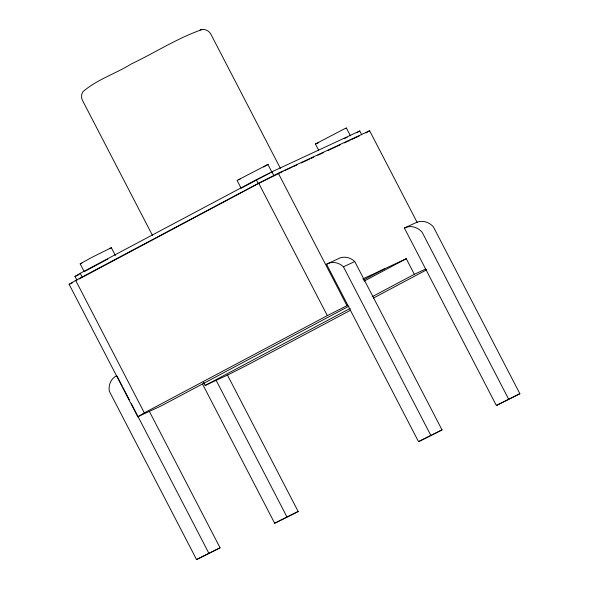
<?xml version="1.0" encoding="UTF-8"?>
<svg xmlns="http://www.w3.org/2000/svg" width="589" height="589" viewBox="0 0 589 589"><rect width="100%" height="100%" fill="white"/><g stroke="black" fill="none" stroke-linecap="round" stroke-linejoin="round"><path stroke-width="0.88" d="M84.698 271.507L84.22 271.647L80.17 263.828L91.913 257.349L111.336 247.697L115.385 255.516M111.336 247.697L109.679 248.727M84.22 271.647L107.772 259.101M261.619 177.282L241.122 188.266L237.072 180.448L267.899 164.419L271.949 172.238M268.179 164.375L263.622 167.004M318.664 150.261L315.424 144.003L345.169 128.468L346.413 128.041L350.462 135.86M345.456 128.638L346.413 128.041M76.968 280.29L74.98 276.455L80.214 273.325L256.296 179.77L271.904 171.826L359.776 130.979L361.764 134.815M348.968 306.147L161.695 405.652L137.767 416.776L69.127 284.34L75.672 280.43L258.696 183.186L278.288 173.21L369.627 130.751L417.218 222.561M79.213 278.95L258.284 183.606L283.014 171.421M356.794 132.761L359.776 130.979M365.99 132.93L369.627 130.751M137.767 416.776L144.32 412.86L327.337 315.616L347.804 305.235M363.45 280.033L384.529 268.834M364.12 281.122L406.277 258.726L414.354 274.305L425.648 269.048M203.573 382.32L205.186 385.434L350.308 308.334M372.196 296.701L414.354 274.305M350.742 310.123L248.705 364.341L229.106 374.317L205.186 385.434M373.419 298.078L426.863 269.681M116.791 375.627A15.785 14.202 65.1 0 0 109.289 391.177L196.564 559.55L220.072 547.814L149.356 411.387M418.521 441.662L442.03 429.918L354.755 261.545A15.785 14.202 65.1 0 0 337.85 258.961L326.542 264.218L418.521 441.662L442.03 429.918M220.072 547.814L196.564 559.55M202.52 384.043L274.673 523.246L298.181 511.502L227.464 375.083M496.365 405.475L519.873 393.732L433.379 226.861A16.227 14.592 65.1 0 0 415.701 222.782L404.393 228.039L496.365 405.475L519.873 393.732M298.181 511.502L274.673 523.246M262.348 176.914L265.278 175.434M266.044 175.051L267.583 174.292M344.16 138.746L347.105 137.296M238.685 179.822L240.202 179.093M268.348 173.91L269.865 173.188M317.044 143.392L318.782 142.567M284.671 170.648L292.129 167.18M293.786 166.415L297.106 164.868M301.251 162.947L309.542 159.089M311.198 158.323L313.687 157.167M317.824 155.238L323.633 152.544M327.778 150.615L340.206 144.835M344.351 142.906L350.153 140.211M351.817 139.438L359.275 135.971M74.98 276.455L79.117 274.533M69.127 284.34L72.447 282.801M326.542 264.218A15.785 14.202 65.1 0 1 343.446 266.802L354.755 261.545M362.78 278.943L406.277 258.726M81.878 263.136L80.17 263.828M316.661 143.569L315.424 144.003M280.423 168.395L210.862 34.191C209.286 31.099 205.782 29.155 202.329 29.472C177.591 38.005 155.04 52.686 131.369 63.914C115.709 73.677 96.883 79.544 82.916 91.715C81.253 94.299 81.105 97.745 82.526 100.469L152.514 235.482M200.12 29.789L202.329 29.472M508.565 398.989L422.07 232.118A16.227 14.592 65.1 0 0 404.393 228.039M343.446 266.802L430.721 435.175M278.288 173.21L346.936 305.639M271.904 171.826L273.892 175.662M258.696 183.186L327.337 315.616M256.296 179.77L258.284 183.606M216.156 380.339L286.872 516.759M80.214 273.325L82.202 277.161M75.672 280.43L144.32 412.86M117.204 376.43L122.21 386.082M123.042 387.695L129.293 399.754M131.384 403.774L208.764 553.064"/></g></svg>
